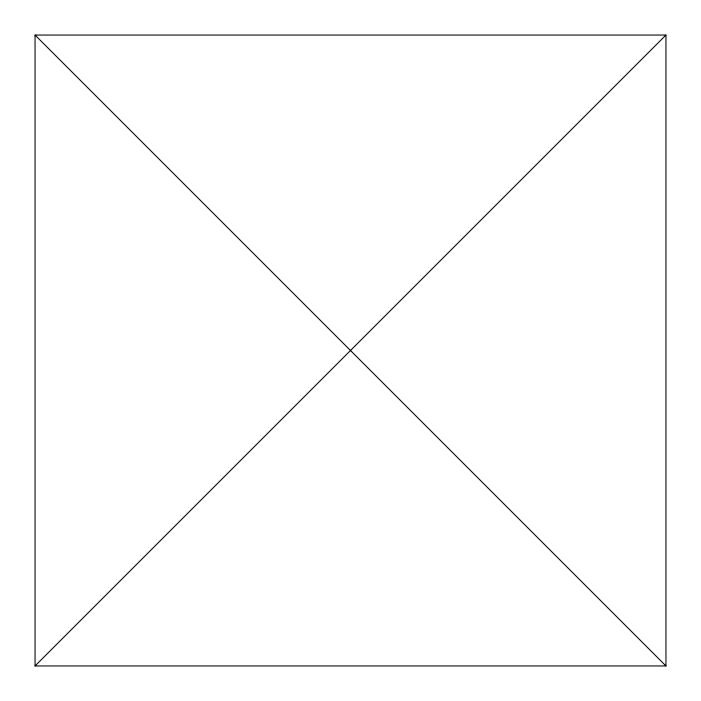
<?xml version="1.0" encoding="UTF-8"?>
<svg xmlns="http://www.w3.org/2000/svg" width="701" height="701" viewBox="0 0 701 701"><rect width="100%" height="100%" fill="white"/><g stroke="black" fill="none" stroke-linecap="round" stroke-linejoin="round"><path stroke-width="1.05" d="M35.05 665.95L665.95 35.05L665.95 665.95L35.05 665.95L35.05 35.05L665.95 35.05M35.05 35.05L665.95 665.95"/></g></svg>
